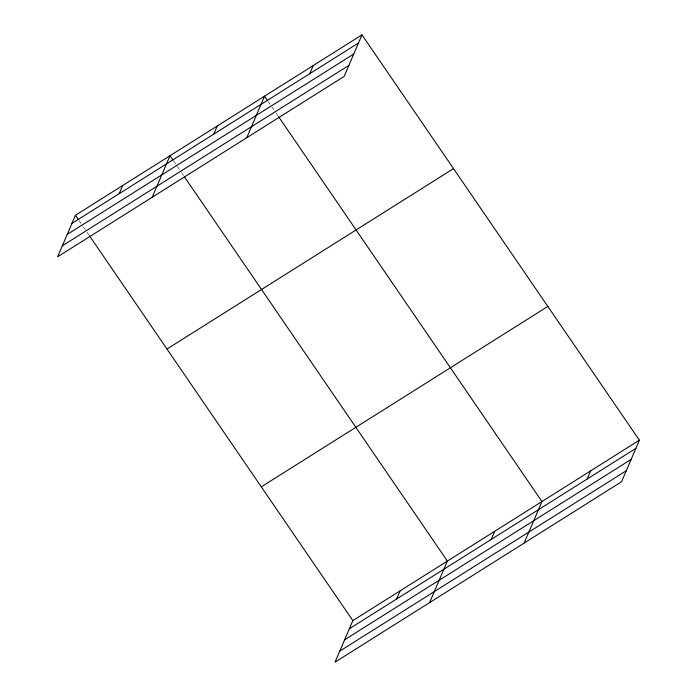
<?xml version="1.0" encoding="UTF-8"?>
<svg xmlns="http://www.w3.org/2000/svg" width="697" height="697" viewBox="0 0 697 697"><rect width="100%" height="100%" fill="white"/><g stroke="black" fill="none" stroke-linecap="round" stroke-linejoin="round"><path stroke-width="0.52" stroke-dasharray="3.48 2.61" d="M268.206 101.544L271.255 105.996M271.865 106.894L275.533 112.243M276.143 113.132L277.972 115.807M173.649 161.077L176.698 165.537M177.308 166.426L180.976 171.776M181.586 172.673L184.025 176.236M79.092 220.618L82.751 225.967M83.361 226.856L86.411 231.317M87.029 232.206L88.859 234.88"/><path stroke-width="1.05" d="M361.97 34.85L75.433 215.268L57.624 256.801L344.17 76.391L361.97 34.85L639.376 440.199L621.567 481.732L335.03 662.15L352.83 620.609L639.376 440.199M119.213 193.653L122.707 185.498M152.181 197.268L169.99 155.727L173.039 160.188M213.77 134.12L217.264 125.957M246.747 137.727L264.546 96.195L267.596 100.647M309.764 73.682L313.258 65.518M396.619 599.002L400.113 590.847M429.587 602.609L447.396 561.076L184.635 177.134M491.176 539.469L494.67 531.306M524.144 543.076L541.952 501.535L278.582 116.704M587.162 479.022L590.664 470.867M71.93 223.423L358.476 43.005M67.208 234.436L353.754 54.026M62.347 245.788L348.883 65.37M166.975 349.031L453.512 168.613M261.288 486.846L547.833 306.436M349.336 628.772L635.873 448.354M344.614 639.785L631.16 459.367M339.753 651.137L626.289 470.719M75.433 215.268L78.482 219.721M89.469 235.778L352.83 620.609"/></g></svg>
